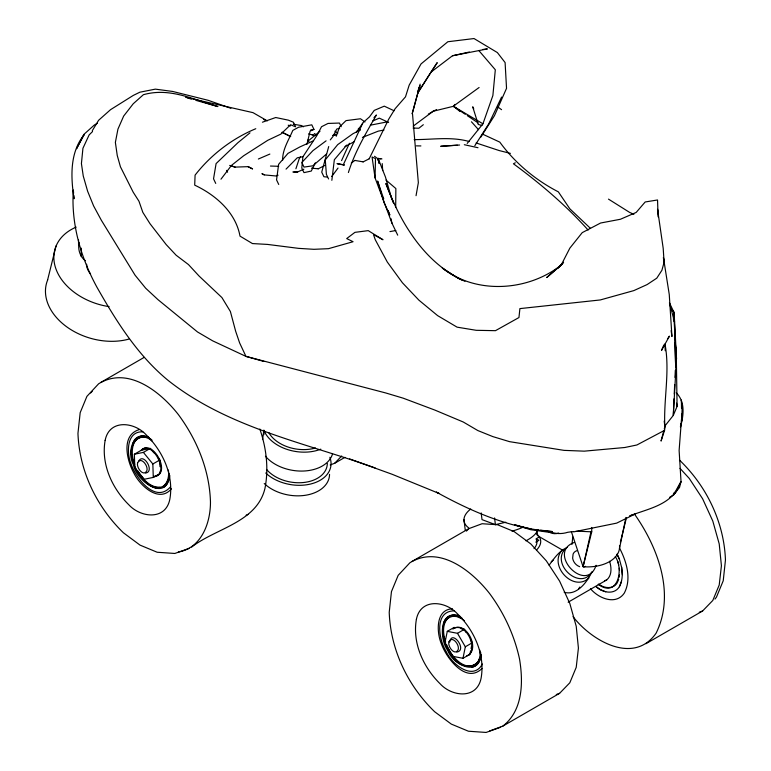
<?xml version="1.0" encoding="UTF-8"?>
<svg xmlns="http://www.w3.org/2000/svg" width="771" height="771" viewBox="0 0 771 771"><rect width="100%" height="100%" fill="white"/><g stroke="black" fill="none" stroke-linecap="round" stroke-linejoin="round"><path stroke-width="1.16" d="M395.696 207.409L395.86 188.548L386.049 180.144M375.063 177.879L375.496 158.643L372.056 156.956L375.063 177.879L391.986 223.243L397.701 235.155M674.037 398.79L673.295 415.415L665.142 425.688L664.265 428.984M674.249 394.039L674.673 384.546M674.991 377.424L675.319 370.292M675.791 359.614L676.215 350.111L675.049 341.91M681.458 419.414L679.126 450.486L681.024 481.576L679.521 487.484L673.468 495.011L669.691 497.266M449.782 641.992C451.893 628.779 467.901 650.531 456.731 652.064M282.591 160.416C282.398 149.458 288.701 140.158 292.787 130.424L298.56 127.244L311.792 124.825L313.97 129.412L310.115 131.089L306.925 144.322M168.965 476.16L169.215 473.934M169.35 474.791L168.82 479.427L166.893 484.063L163.818 487.233M169.851 475.582C166.093 503.02 136.255 480.661 133.441 464.759C125.991 451.642 134.25 426.43 151.829 439.855M443.007 627.623L442.968 632.124M480.738 652.603C481.046 677.796 453.146 665.903 447.768 650.445C438.824 638.88 439.383 606.122 461.424 617.6M481.104 654.56C481.008 660.217 477.683 666.308 471.717 667.329M571.957 544.413L572.795 537.03M619.209 577.209L619.47 574.896M595.993 586.586C602.373 592.629 614.169 595.183 619.364 586.76C622.611 580.708 622.727 573.672 621.599 567.032C621.474 567.022 622.255 574.8 622.37 574.646M680.851 423.674L680.456 427.009C683.646 415.579 685.458 401.951 676.254 392.738M331.848 180.318L334.344 159.732L346.719 145.102M663.686 431.182L661.055 441.07L664.573 430.334L665.142 425.688M262.535 439.566L263.894 430.102L263.894 434.661M658.106 216.824L657.538 199.978L645.182 201.973L636.171 212.439L620.414 219.263L600.59 223.021L582.23 232.64L569.856 248.127L561.124 265.128L546.726 277.541L562.001 264.058L561.124 265.128C528.01 291.322 476.131 294.724 442.294 268.038L458.311 278.379L462.581 280.345M416.051 195.689L418.345 182.679L412.533 114.108M454.206 627.343L447.286 631.343L444.934 642.86L452.789 656.333L462.986 658.299L469.905 654.309L470.609 650.859M462.986 658.299L465.327 646.792L457.482 633.309L447.286 631.343M471.071 648.556L471.544 646.252M619.45 548.692L625.936 517.437M85.427 260.743C79.779 256.714 77.842 249.235 79.008 242.672M47.638 279.844L56.032 245.978M620.385 542.186L626.438 517.765M328.716 146.548L321.729 172.135L323.907 176.732L327.473 177.099M591.579 572.487C586.885 582.346 576.775 595.867 564.199 592.292M596.099 565.288C586.394 594.788 546.109 552.691 574.202 542.476M420.147 84.135L412.157 113.838L419.925 85.639L417.487 92.067M657.74 213.625L657.547 209.288L663.195 248.329L664.091 262.294L661.913 270.284L656.776 278.177L647.091 284.586L633.839 290.6L600.281 299.948L519.895 308.612L518.96 317.536L495.474 330.672L476.227 330.306L457.078 327.155L437.6 315.609L418.904 300.16L402.433 282.774L387.312 262.053L375.294 239.781L373.482 234.625L382.985 239.742L368.239 230.635L354.93 232.35L346.699 238.576L353.089 241.718L328.475 248.676L313.961 249.312L298.57 248.358L267.527 244.417L252.445 243.569L240.012 236.128C235.656 212.304 215.735 195.044 194.697 185.136L195.082 175.133C210.869 154.836 232.052 138.626 255.779 128.718M295.9 168.762L299.225 158.73L300.555 156.764M467.216 143.406L482.935 123.803L492.881 95.527L495.319 69.766L479.157 50.915M138.597 461.347C143.387 451.652 155.366 472.045 145.411 473.066M336.243 136.245L339.674 126.762L346.015 120.623L360.481 118.763L364.982 121.943M348.396 172.531C354.795 152.003 365.743 133.489 376.421 114.995L373.993 117.645M377.549 159.973L378.127 158.441L381.934 158.922M132.535 444.241L133.691 441.455M167.23 481.952L168.338 479.283M443.402 624.144C444.655 616.549 453.483 612.338 460.056 616.405M478.116 661.817L479.976 657.364M482.376 663.995C473.124 681.429 451.392 663.966 446.207 651.524C438.632 639.843 433.928 611.133 454.09 610.834M617.532 582.086L618.689 579.3M619.364 586.76L621.522 581.421M675.637 347.827L676.215 350.111L677.083 406.413L673.295 415.415L676.495 358.438L675.733 347.981M663.879 344.936L661.518 350.41L669.44 336.146L667.464 338.97M341.563 160.609L349.427 143.281M343.336 164.686L362.9 122.791L369.521 116.835L374.243 110.398L384.266 106.157L394.077 110.754M501.603 97.059L488.756 123.842L474.811 145.719M315.339 162.826L311.272 171.066L303.986 172.627L301.798 168.039L302.897 156.792L316.939 135.465L321.536 126.723L328.022 123.437L339.462 123.052L341.206 126.723M369.184 158.807L388.7 119.197L395.089 108.759L405.498 96.838L409.179 85.147L421.024 63.945L447.855 41.74L474.03 38.55L497.382 52.582L505.101 62.557L506.537 88.347L494.462 115.66L480.767 137.228M92.269 130.742L98.563 120.324L110.552 109.665L133.258 95.431L139.869 92.202L155.366 89.137L172.656 91.45L208.141 100.297L230.866 108.287M549.116 565.172C554.031 558.455 559.476 550.59 567.398 547.333M561.452 550.957C549.077 566.473 573.769 592.35 588.89 578.028M564.565 549.569C551.438 565.422 581.112 591.212 592.147 571.571M578.713 588.784L579.792 587.049M417.535 93.281L430.218 73.235M417.535 93.31L437.224 62.644L430.844 72.233L452.471 55.763L469.366 52.014M356.241 132.429L362.659 123.36M465.298 114.301L453.493 106.379L454.861 104.49M455.006 104.422L453.627 106.321L460.056 111.544M331.732 176.52L338.026 168.039M220.978 179.19L231.454 165.418L243.665 155.752L267.749 140.312L280.875 134.096L290.571 124.748L295.582 126.81L293.394 122.223L288.383 120.16L275.719 117.52L262.419 122.203M330.277 139.908L332.985 136.486L336.725 129.065L339.674 128.217M561.124 265.128L563.206 262.757M714.987 599.077L716.49 597.053L723.237 580.746L725.453 560.045C724.123 522.584 706.834 486.54 680.003 460.615L679.463 460.181M557.963 268.269L563.582 262.198M90.612 392.959L92.183 391.34M134.077 440.53C137.209 435.634 143.926 434.651 148.803 437.427M140.958 450.601L142.654 448.857L145.488 447.672C157.573 446.795 170.218 475.63 153.554 476.382M141.594 450.235L143.281 448.491M163.279 486.25C168.117 482.482 169.206 475.803 168.396 470.04M166.864 482.848C161.659 490.635 150.914 487.571 145.362 481.846M170.218 487.176C155.472 503.53 136.024 478.309 131.378 464.759C126.425 453.83 126.165 430.902 142.828 431.856M171.461 488.775C159.125 503.54 139.975 485.614 133.932 473.221C126.897 460.605 120.739 435.605 138.867 429.698M178.352 552.017C201.597 548.056 210.589 522.767 210.464 501.834C209.51 470.156 197.048 439.855 178.352 414.567C160.57 391.87 127.909 365.627 98.63 383.794L86.921 396.352L80.184 412.658L77.958 433.35C79.297 470.821 96.587 506.855 123.418 532.78L140.043 545.126L157.178 552.248L174.853 553.462L189.367 548.287M191.651 547.082C215.764 528.164 256.859 522.516 264.964 488.371C268.848 468.508 266.371 448.047 259.837 429.023M330.21 464.932L334.643 463.284L341.707 455.989M466.416 531.094L468.778 528.665L482.077 523.731L497.565 524.743L514.19 531.643L530.814 543.94L546.302 560.806L559.601 581.103L569.808 603.433L576.226 626.274L578.414 648.074L576.226 667.349L569.808 682.788L559.601 693.322L502.914 726.06L489.604 730.985M448.944 617.32C441.677 623.325 443.046 634.167 445.686 642.176M452.779 628.991C464.768 620.983 478.001 646.59 468.941 655.08M453.415 628.625C466.262 620.433 481.249 650.146 466.734 655.899M477.384 662.578C465.298 673.642 450.36 655.552 446.486 644.354M481.962 668.534C465.992 684.291 446.38 658 441.397 643.901C436.502 632.461 435.49 609.302 452.432 608.83M568.16 602.199L606.642 579.975C612.107 575.503 611.519 567.379 609.601 561.278M617.147 583.011C613.061 589.439 603.982 588.427 598.759 584.052M502.914 726.06C523.085 710.37 523.336 682.056 519.529 659.003C514.392 635.285 504.041 613.032 489.604 593.545C471.833 570.848 439.171 544.605 409.893 562.772L398.183 575.32L391.446 591.636L389.22 612.328C390.55 649.789 407.84 685.833 434.671 711.758L451.305 724.094L468.44 731.226L486.106 732.44L500.62 727.265M573.026 616.627C591.164 640.422 633.56 665.45 656.111 633.174C675.473 594.046 658.01 547.458 634.504 514.103M645.905 643.718L702.603 610.989L712.809 600.445L719.218 585.006L721.415 565.731L719.218 543.931L712.809 521.09L702.603 498.76L689.293 478.473L680.003 468.344M286.051 169.128L297.259 157.814L303.013 156.658M92.539 131.562L89.137 134.915L82.931 148.292L81.418 163.587L83.249 175.981L87.624 191.227L93.599 205.915L101.348 220.265L135.06 275.18L145.68 288.219L157.978 299.649L197.492 331.954L212.68 340.849L245.949 356.385L385.731 392.959L403.175 398.173L434.873 410.085L463.275 422.016L477.856 430.565L492.881 436.617L509.515 441.648L564.044 450.37L584.254 451.16L624.761 447.508L636.885 444.983L664.573 430.334M326.48 154.046L312.804 165.823L304.015 167.085L301.837 162.498L312.939 150.634L326.094 140.842M309.113 140.216L320.023 131.195M551.265 561.712L553.588 559.804M249.977 132.853L237.882 142.722L216.092 163.597L213.538 178.824L215.726 183.411M423.327 124.709L418.855 128.246L413.073 128.034M673.411 493.44L676.225 491.32L681.024 481.576L673.468 495.011L676.225 491.32C665.257 506.239 646.137 509.419 629.907 515.828M413.15 126.155L433.215 111.246L436.521 109.627M351.287 163.057L354.997 160.368M479.099 87.508L453.117 106.369L433.215 111.246M428.339 114.147L433.35 111.178M100.818 382.416L144.11 357.416M160.127 471.187L160.195 473.423L153.275 477.422L144.244 479.254L134.79 467.66L134.366 454.235L141.286 450.235L150.316 448.404L153.949 452.856M134.366 454.235L143.396 452.394L150.316 448.404M153.275 477.422L152.851 463.988L159.77 459.998L158.315 458.215M334.643 463.284L344.955 457.338M412.08 561.394L468.778 528.665M563.399 550.619L539.527 536.838L536.202 538.756L538.919 540.317L535.806 542.119M457.482 633.309L464.402 629.309L466.214 632.422M465.327 646.792L472.247 642.792L470.445 639.679M621.522 567.08L619.364 559.062L617.137 554.185M599.867 589.449L605.746 591.81M97.358 123.273L94.409 124.96L83.894 134.376L76.531 148.736L84.116 134.732C69.563 152.822 70.807 177.137 74.016 198.735L73.765 195.458M515.288 162.797L513.428 163.77C540.259 183.508 565.866 205.221 588.128 230.057M344.984 146.557L354.207 141.719M360.076 130.087L352.925 133.74L337.679 144.649L325.275 159.876L326.393 174.362L328.581 178.949M318.163 168.839L324.697 165.505M363.045 161.92L369.319 158.739M312.843 141.045L299.871 146.943L287.997 153.371L278.639 164.29L276.548 179.874L278.726 184.462M303.87 169.177L297.452 172.029L293.886 172.049M258.362 159.019L269.86 154.065M372.788 120.951L379.313 118.146L387.852 122.088M362.409 137.421L378.272 131.137L383.977 130.01M583.763 567.032L585.546 566.348M246.132 515.173L248.349 514.353M604.589 580.736L606.642 579.975M699.278 612.222L702.603 610.989M556.277 694.555L559.601 693.322M278.071 175.181L275.864 175.971L264.174 174.882L262.034 173.793M630.061 515.712L635.564 513.823L616.675 523.123L573.807 531.855M357.031 131.118L359.325 130.395M481.181 512.927L482 519.615L495.396 524.646L505.776 522.237M452.471 55.763L487.359 48.93L482.868 49.469M370.398 125.172L386.271 122.069L388.632 122.223M389.953 231.599L395.831 230.519M310.665 130.02L313.97 129.412M333.053 135.311L335.346 134.944M332.908 135.378L335.202 135.012M333.776 134.52L336.166 134.289M459.583 145.025L440.704 146.288L457.405 145.189M292.845 171.991L297.587 171.962M416.33 145.873L420.899 145.931M414.172 139.609C432.56 139.686 451.305 136.4 469.346 141.556M270.457 166.044L278.697 166.285M144.881 437.138C130.665 435.557 130.415 455.102 134.742 464.296M144.852 448.038L149.246 448.973M153.766 476.806C167.789 475.138 158.248 453.493 150.162 449.348M160.069 487.311C149.873 487.619 142.452 478.762 137.681 470.744M455.025 616.039C434.998 617.687 443.913 646.069 452.153 655.948C460.085 670.394 483.157 670.317 479.764 650.069M452.153 616.26L456.625 616.549L461.424 618.544L464.306 620.674M311.513 168.184L318.307 168.772M380.797 158.797L377.376 158.421L374.513 156.272M535.922 529.619L538.293 529.899M540.654 530.178L552.47 531.576C511.125 528.771 472.228 511.905 436.347 492.1L439.152 493.488L392.169 474.29L349.62 458.918M550.166 532.462L530.583 529.677L514.517 524.762L531.2 529.07M293.279 124.227L301.48 125.567L303.456 126.791M354.862 160.435L363.189 161.852M337.264 163.645L344.329 164.955M337.12 163.703L344.184 165.023M461.01 628.654L464.402 629.309M476.112 142.943L499.136 150.547L510.412 153.381M464.306 144.707L478.001 147.724M185.532 97.31L252.984 112.643L267.296 120.864M443.402 636.499L444.144 636.682M308.487 133.894L315.117 135.648M187.835 98.081L191.314 99.054M195.94 100.365L217.914 106.562C192.731 99.324 169.822 87.306 143.387 94.698L133.219 103.777L123.659 116.074L117.934 129.152L115.371 142.394L117.25 155.501L120.44 166.806L133.2 192.201L138.973 201.25L142.828 212.362L150.027 223.735L166.189 244.59L176.135 255.23L188.461 264.559L199.072 276.037L221.913 297.567L230.384 311.494L235.666 331.279L239.627 342.931L245.949 356.385L263.942 361.483M482.02 125.509L478.232 124.43L472.71 106.793L473.751 108.875M288.209 125.201L290.503 125.885M229.681 165.408L235.116 167.047M230.625 165.804L234.982 167.114L248.272 166.652L252.551 168.83M311.898 134.549L314.048 135.282M375.14 467.949C304.93 442.727 228.447 427.972 168.55 380.758C137.797 355.682 116.296 321.266 96.895 287.13C80.82 257.668 70.951 223.763 73.351 190.003L73.602 193.28M150.798 485.971L155.8 488.043M460.142 617.378L462.06 618.178M282.205 132.284L290.677 136.506M282.07 132.352L290.542 136.573M633.897 214.299L629.647 212.42L608.483 199.12M482.424 134.077L499.801 142.124C514.98 162.989 535.44 180.067 558.349 191.854L569.817 208.777L590.519 228.428M579.657 566.695L577.633 565.702A9.281 7.537 49.6 0 1 572.641 558.156L573.104 554.07A8.664 7.035 49.6 0 1 577.354 550.581M464.932 281.28C424.802 263.412 400.563 223.214 385.885 183.508L393.682 203.226L391.417 197.781L385.452 177.022L378.127 158.441L378.956 163.365M263.586 119.418L265.667 120.478M262.179 173.735L264.308 174.824M248.127 166.719L252.406 168.897M453.493 106.379L482.935 123.803M314.298 133.547L316.274 134.78M334.932 131.186L337.775 133.084M467.265 115.621L478.087 122.878M497.825 106.938L501.555 109.684M598.2 584.37C617.677 598.556 624.153 569.364 615.277 556.595M596.079 586.538L599.944 589.401M152.089 440.983C139.474 429.861 127.735 445.137 132.255 458.07M358.332 128.371L360.086 129.971M590.413 588.591C598.18 598.151 615.721 605.707 624.288 593.121C631.7 578.934 626.669 562.011 619.826 548.615M145.796 482.28C138.78 475.697 134.058 466.927 132.149 457.521M471.457 121.789L478.502 129.682M143.396 452.394L152.851 463.988M672.052 309.807L674.124 312.64L676.495 358.438L675.762 352.569M672.081 309.701L674.124 312.64L675.685 367.314L675.01 343.548M138.857 473.722L141.141 477.201M669.43 302.868L674.124 312.64L674.904 339.982M308.005 139.859L308.882 141.7M226.703 170.372L227.57 172.212M617.06 554.233L619.286 559.11M673.314 318.847L674.586 322.162L669.71 303.88M382.532 195.506L383.746 198.754M388.208 210.666L389.837 214.993L384.103 202.686L377.607 181.04L382.156 194.398M571.359 531.672L583.078 566.724A34.531 21.443 4.1 0 0 619.527 545.685M617.793 561.442L618.756 564.873M536.202 539.122L536.973 541.974A32.999 15.478 -7.9 0 1 534.043 548.644M378.127 158.441L379.178 162.98M390.916 218.559L391.986 223.243M663.445 257.639L669.257 294.493L671.946 336.513L671.107 330.595M676.581 403.117L677.083 406.413M663.407 257.61L664.091 262.294M494.577 517.948L495.396 524.646M463.969 519.673L465.279 530.361M664.968 343.924C670.086 371.092 663.619 398.462 664.785 425.823L664.216 421.091M619.296 568.208L619.518 570.386M536.953 531.19L537.416 535.778M382.233 163.597L382.686 170.613M665.007 346.169L665.248 350.738M159.77 459.998L159.982 466.706M681.525 408.225L681.381 400.043L682.075 410.027L681.757 421.082L681.631 414.066M78.526 240.032L78.565 244.764M591.723 527.451L591.723 531.826L583.078 566.724L591.068 531.45L591.723 531.826L579.609 531.267A52.881 30.532 0 0 0 575.561 531.441M539.527 536.838L539.527 537.204A36.777 17.251 -7.9 0 1 536.616 549.925M81.244 248.137L81.244 256.483M90.544 273.927A20.518 14.649 16.2 0 1 86.641 264.212M128.863 339.115A57.314 40.93 16.2 0 1 66.547 326.702A57.314 40.93 16.2 0 1 47.696 279.873M109.087 306.617A57.314 40.93 16.2 0 1 56.611 270.669A57.314 40.93 16.2 0 1 76.165 227.127M523.104 527.104A36.825 17.27 -7.9 0 1 512.021 531.132M468.72 527.894A36.825 17.27 -7.9 0 1 470.734 508.995M535.961 533.368A36.844 17.28 -7.9 0 1 539.536 537.204M558.734 533.079A7.17 4.144 0 0 1 548.875 531.701M537.503 530.94A36.825 17.27 -7.9 0 1 525.918 540.818M551.564 532.318A16.027 9.252 0 0 0 567.601 532.318A52.881 30.532 0 0 1 573.557 531.595M315.503 447.98A33.086 22.108 9.4 0 1 268.838 432.695M327.318 463.467A33.066 22.099 9.4 0 1 303.321 482.54A33.066 22.099 9.4 0 1 266.573 469.443M320.794 449.156A36.844 24.624 9.4 0 1 264.251 431.028M332.542 453.82A36.844 24.624 9.4 0 1 303.292 471.042A36.844 24.624 9.4 0 1 265.436 456.22M329.545 474.358A36.825 24.614 9.4 0 1 304.786 495.368A36.825 24.614 9.4 0 1 264.241 483.523M329.882 457.29A36.825 24.614 9.4 0 1 310.713 483.995A36.825 24.614 9.4 0 1 265.744 472.999M137.662 462.783C136.014 467.467 143.647 477.432 146.866 470.667C148.514 465.983 140.881 456.018 137.662 462.783M448.973 641.78C447.325 646.464 454.957 656.429 458.176 649.664C459.824 644.98 452.191 635.015 448.973 641.78M105.135 440.405C100.934 464.094 112.094 488.351 128.815 504.774C140.679 517.813 165.678 520.618 169.842 499.194C174.044 475.505 162.883 451.247 146.162 434.825C134.299 421.785 109.299 418.981 105.135 440.405M416.388 619.383C412.196 643.072 423.356 667.329 440.077 683.752C451.941 696.791 476.941 699.596 481.104 678.172C485.306 654.483 474.146 630.225 457.415 613.803C445.551 600.754 420.561 597.959 416.388 619.383"/></g></svg>
